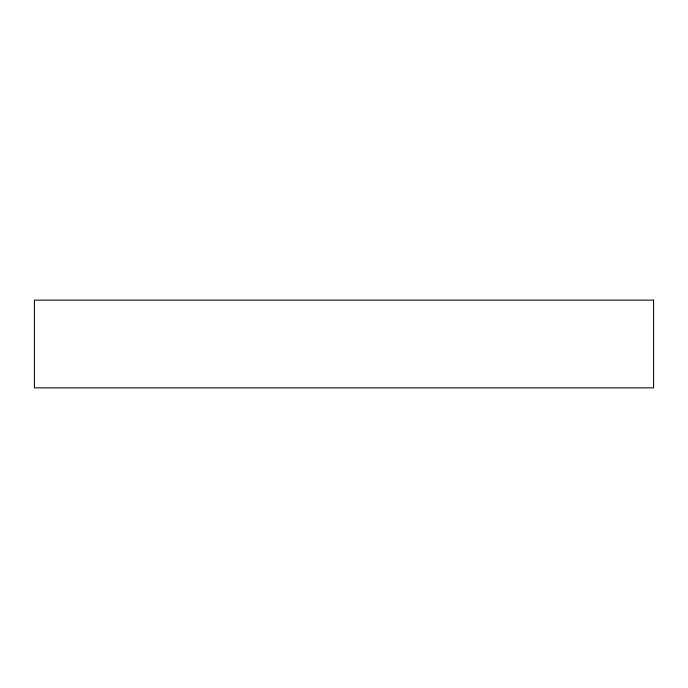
<?xml version="1.0" encoding="UTF-8"?>
<svg xmlns="http://www.w3.org/2000/svg" width="688" height="688" viewBox="0 0 688 688"><rect width="100%" height="100%" fill="white"/><g stroke="black" fill="none" stroke-linecap="round" stroke-linejoin="round"><path stroke-width="1.03" d="M653.6 300.14L34.4 300.14L34.4 387.86L653.6 387.86L653.6 300.14"/></g></svg>
